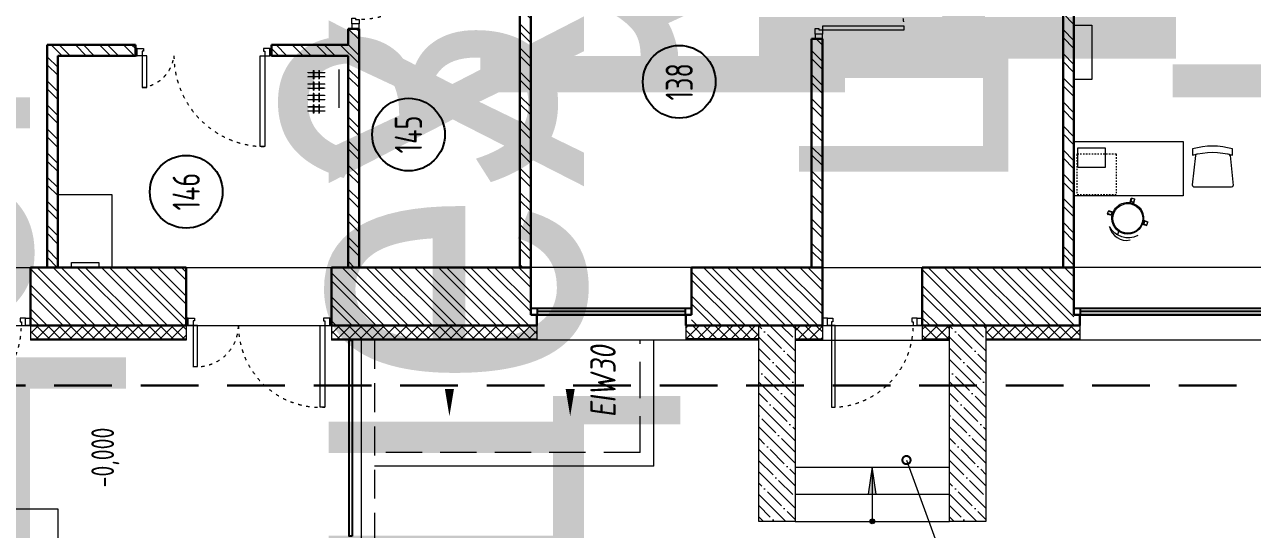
# Model space of a CAD drawing. Header units: millimetres. Extents: x -136099598 to 11807193, y 0 to 779331.
# Drawn here: x -136071153 to -136057632, y 204421 to 209983 of the extents above; entities that cross this region are included whole.
import ezdxf
from ezdxf import colors
from ezdxf.entities.mleader import LeaderData, LeaderLine
from ezdxf.enums import TextEntityAlignment as Align
from ezdxf.math import Vec2, Vec3

# ---------------------------------------------------------------- set-up
doc = ezdxf.new("R2018")
doc.units = ezdxf.units.MM
doc.header["$MEASUREMENT"] = 0
for name, pattern in [('ACAD_ISO03W100', [30, 12, -18]), ('ADSK_Штриховая_ш2 п1', [3, 2, -1]), ('DASHED', [19.05, 12.7, -6.35]), ('HIDDEN', [6, 4, -2])]:
    doc.linetypes.add(name, pattern=pattern)
doc.layers.get('0').update_dxf_attribs({"color": 250, "lineweight": 9})
doc.layers.add('АР_Граница ПБ', color=7, linetype='Continuous', lineweight=80, true_color=0xf60404)
doc.layers.add('АР_ПБ_Двери', color=7, linetype='Continuous', lineweight=15, true_color=0xdb0000)
for name, color, linetype, lineweight in [('АР_Двери', 5, 'Continuous', 18), ('АР_Лестницы', 6, 'Continuous', 15), ('АР_Лестницы ограждение', 92, 'Continuous', 25), ('АР_Маркер экспликации', 239, 'Continuous', 13), ('АР_МосжилНии_Стены', 202, 'Continuous', 30), ('АР_Навесной фасад', 5, 'Continuous', 5), ('АР_Номер помещения', 1, 'Continuous', 25), ('АР_Окна', 4, 'Continuous', 0), ('АР_Отметки', 250, 'Continuous', 15), ('АР_Перегородки кирпич', 244, 'Continuous', 30), ('АР_Перегородки_кирпич_Штрих', 244, 'Continuous', 5), ('АР_Помещения_площадь', 19, 'Continuous', 9), ('АР_Сущ Несущая стена', 202, 'Continuous', 30), ('АР_тонкая линия', 250, 'Continuous', 0), ('АР_Утеплитель', 250, 'Continuous', 9), ('АР_Штриховка кирпич', 250, 'Continuous', 9), ('АР_Штриховка монолит', 250, 'Continuous', 9), ('Контунр козырька', 250, 'ADSK_Штриховая_ш2 п1', 30), ('ТХ_мебель_мед', 210, 'Continuous', 13), ('ТХ_обор_мед', 212, 'Continuous', 13)]:
    doc.layers.add(name, color=color, linetype=linetype, lineweight=lineweight)
doc.layers.add('АР_Названия помещений', color=124, linetype='Continuous', lineweight=5, plot=False)
doc.layers.add('АР_новое окно', color=160, linetype='Continuous')
doc.layers.add('ТХ_оборуд.пищеблок', color=250, linetype='Continuous')
doc.styles.add('ISOCPEUR', font='isocpeur.ttf', dxfattribs={"width": 0.7})
doc.styles.get("Standard").update_dxf_attribs({"font": 'isocpeur.ttf'})
doc.styles.add('Архитект', font='isocpeur.ttf', dxfattribs={"width": 0.8, "oblique": 8})
pattern_1 = [(45, (-939486.91, 101364.77), (-132.58252, 132.58252), []), (45, (-939398.52, 101364.77), (-132.58252, 132.58252), [])]
pattern_2 = [(45, (-939466.22, 101430.4), (-132.58252, 132.58252), []), (45, (-939377.83, 101430.4), (-132.58252, 132.58252), [])]

# ---------------------------------------------------------------- blocks, each defined once
blk = doc.blocks.new('Полуторная_на лестницу')
for points in [[(75, 80), (75, 1080), (125, 1080), (125, 80)], [(1375, 430), (1375, 80), (1425, 80), (1425, 430)]]:
    blk.add_lwpolyline(points, close=True)
for points in [[(0, 0), (0, 80), (20, 80), (20, 0), (0, 0)], [(20, 80), (20, 0), (90, 0), (90, 30), (75, 30), (75, 80), (20, 80)], [(1480, 80), (1480, 0), (1410, 0), (1410, 30), (1425, 30), (1425, 80), (1480, 80)], [(1500, 0), (1500, 80), (1480, 80), (1480, 0), (1500, 0)]]:
    blk.add_lwpolyline(points)
at = {"linetype": 'ACAD_ISO03W100', "ltscale": 3}
for centre, radius, start, end in [((75, 80), 1000, 0, 90), ((1465, 40), 392, 95.9075, 174.0925)]:
    blk.add_arc(centre, radius, start, end, dxfattribs=at)
blk = doc.blocks.new('*U16')
blk.add_lwpolyline([(-100, 80), (-100, 980), (-140, 980), (-140, 80)], close=True)
for points in [[(-1100, 0), (-1100, 80), (-1045, 80), (-1045, 0), (-1100, 0)], [(-1045, 80), (-1045, 0), (-985, 0), (-985, 40), (-1000, 40), (-1000, 80), (-1045, 80)], [(-55, 80), (-55, 0), (-115, 0), (-115, 40), (-100, 40), (-100, 80), (-55, 80)], [(0, 0), (0, 80), (-55, 80), (-55, 0), (0, 0)]]:
    blk.add_lwpolyline(points)
at = {"linetype": 'ACAD_ISO03W100', "ltscale": 3}
blk.add_arc((-100, 80), 900, 90, 180, dxfattribs=at)
blk = doc.blocks.new('*U20')
for points in [[(0, 0), (0, -80), (55, -80), (55, 0), (0, 0)], [(55, -80), (55, 0), (115, 0), (115, -40), (100, -40), (100, -80), (55, -80)], [(1045, -80), (1045, 0), (985, 0), (985, -40), (1000, -40), (1000, -80), (1045, -80)], [(1100, 0), (1100, -80), (1045, -80), (1045, 0), (1100, 0)]]:
    blk.add_lwpolyline(points)
blk.add_lwpolyline([(100, -80), (100, -980), (140, -980), (140, -80)], close=True)
at = {"linetype": 'ACAD_ISO03W100', "ltscale": 3}
blk.add_arc((100, -80), 900, 270, 0, dxfattribs=at)
blk = doc.blocks.new('дверь 1600')
for points in [[(983669, -50615), (984119, -50615), (984119, -50566), (983669, -50566)], [(984119, -52016), (983219, -52016), (983219, -52016), (983219, -51966), (984119, -51966)]]:
    blk.add_lwpolyline(points, close=True)
for points in [[(984199, -50491), (984119, -50491), (984119, -50511), (984199, -50511), (984199, -50491)], [(984119, -50511), (984199, -50511), (984199, -50581), (984169, -50581), (984169, -50566), (984119, -50566), (984119, -50511)], [(984119, -52071), (984199, -52071), (984199, -52001), (984169, -52001), (984169, -52016), (984119, -52016), (984119, -52071)], [(984199, -52091), (984119, -52091), (984119, -52071), (984199, -52071), (984199, -52091)]]:
    blk.add_lwpolyline(points)
at = {"linetype": 'ACAD_ISO03W100', "ltscale": 3}
for centre, radius, start, end in [((984121, -50611), 455, 174.2504, 269.7078), ((984120, -51968), 902, 90.0605, 183.0273)]:
    blk.add_arc(centre, radius, start, end, dxfattribs=at)
blk = doc.blocks.new('*U32')
h = blk.add_hatch(color=256)
h.dxf.hatch_style = 1
edge = h.paths.add_edge_path()
edge.add_arc((0, 0), 27.6, 359.64, 719.64)
h = blk.add_hatch(color=256)
h.dxf.hatch_style = 1
h.paths.add_polyline_path([(300, -44), (300, 44), (600, 0)])
blk.add_line((600, 0), (0, 0))
blk.add_lwpolyline([(300, 44), (300, -44), (600, 0), (300, 44)])
blk.add_circle((0, 0), 27.6)
blk = doc.blocks.new('_DotSmall')
at = {"color": 0, "linetype": 'ByBlock', "const_width": 0.5}
blk.add_lwpolyline([(-0.0625, 0, 1), (0.0625, 0, 1)], format="xyb", close=True, dxfattribs=at)
blk = doc.blocks.new('*U162')
at = {"layer": 'АР_новое окно', "lineweight": 20}
for p, q in [((0, 3800), (-70, 3800)), ((0, 0), (-70, 0))]:
    blk.add_line(p, q, dxfattribs=at)
at = {"layer": 'АР_новое окно'}
for p, q in [((-70, 3800), (-70, 0)), ((-70, 0), (-70, 3800)), ((0, 3800), (0, 0)), ((0, 3730), (-70, 3730)), ((-35, 3730), (-35, 70)), ((0, 70), (-70, 70))]:
    blk.add_line(p, q, dxfattribs=at)
blk = doc.blocks.new('*U165')
at = {"layer": 'АР_новое окно', "lineweight": 20}
for p, q in [((0, 1770), (-70, 1770)), ((0, 0), (-70, 0))]:
    blk.add_line(p, q, dxfattribs=at)
at = {"layer": 'АР_новое окно'}
for p, q in [((-70, 1770), (-70, 0)), ((-70, 0), (-70, 1770)), ((0, 1770), (0, 0)), ((0, 1700), (-70, 1700)), ((-35, 1700), (-35, 70)), ((0, 70), (-70, 70))]:
    blk.add_line(p, q, dxfattribs=at)
blk = doc.blocks.new('*U56')
at = {"color": 7, "style": 'ISOCPEUR', "width": 0.7, "flags": 1}
blk.add_attdef('КАТЕГОРИЯ', (-499, -2092), '', height=250, dxfattribs=at)
at = {"layer": 'АР_Номер помещения', "color": 7, "style": 'ISOCPEUR', "width": 0.7}
blk.add_attdef('НОМЕР_ПОМЕЩЕНИЯ', text='', height=300, dxfattribs=at).set_placement((1728, -2838), align=Align.MIDDLE_CENTER)
at = {"layer": 'АР_Помещения_площадь', "color": 7, "lineweight": 30, "width": 0.7, "flags": 104}
blk.add_attdef('ИМЯ_ПОМЕЩЕНИЯ', text='', height=100, dxfattribs=at).set_placement((158, 1217), align=Align.MIDDLE_CENTER)
at = {"layer": 'АР_Помещения_площадь', "color": 7, "style": 'ISOCPEUR', "width": 0.7}
blk.add_attdef('ПЛОЩАДЬ_ПОМЕЩЕНИЯ', text='', height=200, dxfattribs=at).set_placement((4057, -3702), align=Align.MIDDLE_RIGHT)
blk = doc.blocks.new('*U58')
at = {"layer": 'АР_Номер помещения', "color": 7}
blk.add_circle((-2362, -1336), 400, dxfattribs=at)
at = {"layer": 'АР_Помещения_площадь', "color": 7}
blk.add_line((-1014, -3016), (-1436, -3016), dxfattribs=at)
at = {"color": 7, "style": 'ISOCPEUR', "width": 0.7, "flags": 1}
blk.add_attdef('КАТЕГОРИЯ', (-499, -2092), '', height=250, dxfattribs=at)
at = {"layer": 'АР_Номер помещения', "color": 7, "style": 'ISOCPEUR', "width": 0.7}
blk.add_attdef('НОМЕР_ПОМЕЩЕНИЯ', text='', height=300, dxfattribs=at).set_placement((-2362, -1336), align=Align.MIDDLE_CENTER)
at = {"layer": 'АР_Помещения_площадь', "color": 7, "lineweight": 30, "width": 0.7, "flags": 104}
blk.add_attdef('ИМЯ_ПОМЕЩЕНИЯ', text='', height=100, dxfattribs=at).set_placement((158, 1217), align=Align.MIDDLE_CENTER)
at = {"layer": 'АР_Помещения_площадь', "color": 7, "style": 'ISOCPEUR', "width": 0.7}
blk.add_attdef('ПЛОЩАДЬ_ПОМЕЩЕНИЯ', text='', height=200, dxfattribs=at).set_placement((-1009, -2770), align=Align.MIDDLE_RIGHT)
blk = doc.blocks.new('*U59')
at = {"layer": 'АР_Номер помещения', "color": 7}
blk.add_circle((6703, 2572), 400, dxfattribs=at)
at = {"color": 7, "style": 'ISOCPEUR', "width": 0.7, "flags": 1}
blk.add_attdef('КАТЕГОРИЯ', (-499, -2092), '', height=250, dxfattribs=at)
at = {"layer": 'АР_Номер помещения', "color": 7, "style": 'ISOCPEUR', "width": 0.7}
blk.add_attdef('НОМЕР_ПОМЕЩЕНИЯ', text='', height=300, dxfattribs=at).set_placement((6703, 2572), align=Align.MIDDLE_CENTER)
at = {"layer": 'АР_Помещения_площадь', "color": 7, "style": 'ISOCPEUR', "width": 0.7}
blk.add_attdef('ПЛОЩАДЬ_ПОМЕЩЕНИЯ', text='', height=200, dxfattribs=at).set_placement((8992, 1961), align=Align.MIDDLE_RIGHT)
at = {"layer": 'АР_Помещения_площадь', "color": 7, "lineweight": 30, "width": 0.7, "flags": 104}
blk.add_attdef('ИМЯ_ПОМЕЩЕНИЯ', text='', height=100, dxfattribs=at).set_placement((158, 1217), align=Align.MIDDLE_CENTER)
blk = doc.blocks.new('*U63')
at = {"layer": 'АР_Номер помещения', "color": 7}
blk.add_circle((410, 1713), 400, dxfattribs=at)
at = {"color": 7, "style": 'ISOCPEUR', "width": 0.7, "flags": 1}
blk.add_attdef('КАТЕГОРИЯ', (-499, -2092), '', height=250, dxfattribs=at)
at = {"layer": 'АР_Номер помещения', "color": 7, "style": 'ISOCPEUR', "width": 0.7}
blk.add_attdef('НОМЕР_ПОМЕЩЕНИЯ', text='', height=300, dxfattribs=at).set_placement((410, 1713), align=Align.MIDDLE_CENTER)
at = {"layer": 'АР_Помещения_площадь', "color": 7, "lineweight": 30, "width": 0.7, "flags": 104}
blk.add_attdef('ИМЯ_ПОМЕЩЕНИЯ', text='', height=100, dxfattribs=at).set_placement((158, 1217), align=Align.MIDDLE_CENTER)
at = {"layer": 'АР_Помещения_площадь', "color": 7, "style": 'ISOCPEUR', "width": 0.7}
blk.add_attdef('ПЛОЩАДЬ_ПОМЕЩЕНИЯ', text='', height=200, dxfattribs=at).set_placement((1991, 594), align=Align.MIDDLE_RIGHT)
blk = doc.blocks.new('A$C13decc58')
at = {"layer": 'АР_Перегородки_кирпич_Штрих', "ltscale": 100}
h = blk.add_hatch(dxfattribs=at)
h.set_pattern_fill('ANSI32', color=256, scale=500)
h.set_pattern_definition(pattern_1)
h.paths.add_polyline_path([(14552, 41414), (12045, 41415), (12100, 41415), (12100, 41295), (14432, 41294), (14432, 40443), (14552, 40443), (14552, 40443), (14432, 40443), (14432, 40443), (14432, 40443), (14552, 40443)])
h = blk.add_hatch(dxfattribs=at)
h.set_pattern_fill('ANSI32', color=256, scale=500)
h.set_pattern_definition(pattern_1)
h.paths.add_polyline_path([(16127, 39985), (16007, 39985), (16007, 38100), (15829, 38100), (15829, 37980), (16007, 37980), (16007, 36208), (12100, 36208), (12100, 36088), (16007, 36088), (16007, 34547), (16127, 34547), (16127, 37008), (17580, 37008), (17580, 37128), (16127, 37128)])
h = blk.add_hatch(dxfattribs=at)
h.set_pattern_fill('ANSI32', color=256, scale=500)
h.set_pattern_definition(pattern_1)
h.paths.add_polyline_path([(14729, 38100), (14552, 38100), (14552, 38943), (14432, 38943), (14432, 38100), (12045, 38100), (12100, 38100), (12100, 37980), (14729, 37980)])
h = blk.add_hatch(dxfattribs=at)
h.set_pattern_fill('ANSI32', color=256, scale=500)
h.set_pattern_definition(pattern_1)
h.paths.add_polyline_path([(12100, 32998), (12100, 32878), (14616, 32878), (14616, 32998)])
h = blk.add_hatch(dxfattribs=at)
h.set_pattern_fill('ANSI32', color=256, scale=500)
h.set_pattern_definition([(45, (-939432.64, 101600.93), (-132.58252, 132.58252), []), (45, (-939344.26, 101600.93), (-132.58252, 132.58252), [])])
h.paths.add_polyline_path([(15771, 30228), (12099, 30228), (12099, 30108), (15651, 30108), (15651, 28142), (15771, 28142), (15771, 28423), (17105, 28423), (17105, 28543), (15771, 28543)])
at = {"layer": 'АР_Утеплитель', "ltscale": 100}
h = blk.add_hatch(dxfattribs=at)
h.set_pattern_fill('ANSI37', color=256, scale=700)
h.set_pattern_definition([(45, (-964579.71, 88705.15), (-61.871843, 61.871843), []), (135, (-964579.71, 88705.15), (-61.871843, -61.871843), [])])
h.paths.add_polyline_path([(11310, 41598), (11310, 39883), (11460, 39883), (11460, 41598)])
h = blk.add_hatch(dxfattribs=at)
h.set_pattern_fill('ANSI37', color=256, scale=700)
h.set_pattern_definition([(45, (-964579.71, 71405.44), (-61.871843, 61.871843), []), (135, (-964579.71, 71405.44), (-61.871843, -61.871843), [])])
h.paths.add_polyline_path([(11460, 38283), (11460, 36023), (11310, 36023), (11310, 38283)])
h = blk.add_hatch(dxfattribs=at)
h.set_pattern_fill('ANSI37', color=256, scale=700)
h.set_pattern_definition([(45, (-964729.71, 81700.44), (-61.871843, 61.871843), []), (135, (-964729.71, 81700.44), (-61.871843, -61.871843), [])])
h.paths.add_polyline_path([(11310, 33578), (11460, 33578), (11460, 34383), (11310, 34383)])
h.paths.add_polyline_path([(11460, 33178), (11310, 33178), (11310, 32878), (11460, 32878)])
h = blk.add_hatch(dxfattribs=at)
h.set_pattern_fill('ANSI37', color=256, scale=700)
h.set_pattern_definition([(45, (-964579.71, 65935.44), (-61.871843, 61.871843), []), (135, (-964579.71, 65935.44), (-61.871843, -61.871843), [])])
h.paths.add_polyline_path([(11310, 31477), (11460, 31477), (11460, 31778), (11310, 31778)])
h.paths.add_polyline_path([(11460, 31077), (11310, 31077), (11310, 30043), (11460, 30043)])
at = {"layer": 'АР_Штриховка кирпич', "ltscale": 100}
h = blk.add_hatch(dxfattribs=at)
h.set_pattern_fill('ANSI32', color=256, scale=500)
h.set_pattern_definition(pattern_2)
h.paths.add_polyline_path([(12100, 41598), (11460, 41598), (11460, 39883), (12100, 39883)])
h = blk.add_hatch(dxfattribs=at)
h.set_pattern_fill('ANSI32', color=256, scale=500)
h.set_pattern_definition(pattern_2)
h.paths.add_polyline_path([(12100, 38283), (11460, 38283), (11460, 36088), (12100, 36088)])
h = blk.add_hatch(dxfattribs=at)
h.set_pattern_fill('ANSI32', color=256, scale=500)
h.set_pattern_definition(pattern_2)
h.paths.add_polyline_path([(12100, 34318), (11460, 34318), (11460, 32878), (12100, 32878)])
h = blk.add_hatch(dxfattribs=at)
h.set_pattern_fill('ANSI32', color=256, scale=500)
h.set_pattern_definition(pattern_2)
h.paths.add_polyline_path([(12100, 31778), (11460, 31778), (11460, 30108), (12100, 30108)])
at = {"layer": 'АР_Штриховка монолит', "ltscale": 100}
h = blk.add_hatch(dxfattribs=at)
h.set_pattern_fill('ANSI35', color=256, scale=700)
h.set_pattern_definition([(45, (-969800.69, 131090.25), (-123.743687, 123.743687), []), (45, (-969676.94, 131090.25), (-123.743687, 123.743687), [218.75, -43.75, 0, -43.75])])
h.paths.add_polyline_path([(9302, 33578), (9302, 33178), (11460, 33178), (11460, 33578)])
h = blk.add_hatch(dxfattribs=at)
h.set_pattern_fill('ANSI35', color=256, scale=700)
h.set_pattern_definition([(45, (-969800.69, 128988.43), (-123.743687, 123.743687), []), (45, (-969676.94, 128988.43), (-123.743687, 123.743687), [218.75, -43.75, 0, -43.75])])
h.paths.add_polyline_path([(9302, 31477), (9302, 31077), (11460, 31077), (11460, 31477)])
at = {"ltscale": 100}
for p, q in [((9302, 33178), (9302, 33578)), ((9302, 33578), (11460, 33578)), ((11460, 33178), (9302, 33178)), ((9302, 31077), (9302, 31477)), ((9302, 31477), (11460, 31477)), ((11460, 31077), (9302, 31077))]:
    blk.add_line(p, q, dxfattribs=at)
at = {"linetype": 'Continuous'}
for points in [[(11090, 36985, 0, 0, 0), (10461, 36985, 0, 100, 0), (10761, 36985, 100, 100, 0)], [(11090, 35655, 0, 0, 0), (10461, 35655, 0, 100, 0), (10761, 35655, 100, 100, 0)]]:
    blk.add_lwpolyline(points, format="xyseb", dxfattribs=at)
at = {"layer": 'АР_Граница ПБ', "linetype": 'DASHED', "lineweight": 30, "ltscale": 50}
blk.add_lwpolyline([(46410, 68638), (34860, 68638), (34860, 65128), (27700, 65128), (27700, 68128), (16860, 68128), (16860, 64575, 0.334723), (8425, 56128), (4860, 56128), (4860, 42283), (10800, 42288), (10800, 18379)], format="xyb", dxfattribs=at)
at = {"layer": 'АР_Лестницы'}
for points in [[(8837, 37958), (8837, 41294), (9438, 41294), (9438, 42788)], [(11300, 37958), (8837, 37958), (8837, 37958)]]:
    blk.add_lwpolyline(points, dxfattribs=at)
at = {"layer": 'АР_Лестницы', "ltscale": 100}
for points in [[(11300, 33178), (9302, 33178), (9302, 31477), (11300, 31477)], [(9603, 33178), (9603, 31477)], [(9899, 33178), (9899, 31477)]]:
    blk.add_lwpolyline(points, dxfattribs=at)
at = {"layer": 'АР_Лестницы ограждение', "lineweight": 25}
blk.add_lwpolyline([(9138, 38055), (9138, 38089), (11300, 38089), (11300, 38055)], close=True, dxfattribs=at)
at = {"layer": 'АР_МосжилНии_Стены', "linetype": 'HIDDEN', "lineweight": 5, "ltscale": 100}
for q in [(10060, 37808), (11300, 34885)]:
    blk.add_line((10060, 34885), q, dxfattribs=at)
at = {"layer": 'АР_Навесной фасад', "ltscale": 100}
for p, q in [((11300, 39883), (11300, 41598)), ((11310, 39883), (11310, 41598)), ((11300, 33578), (11300, 38283)), ((11310, 36023), (11310, 38283)), ((11300, 32878), (11300, 33178)), ((11310, 32878), (11310, 33178)), ((11300, 31477), (11300, 31778)), ((11310, 31477), (11310, 31778)), ((11300, 24173), (11300, 31077)), ((11310, 30043), (11310, 31077))]:
    blk.add_line(p, q, dxfattribs=at)
for points in [[(11460, 41598), (11300, 41598)], [(11460, 39883), (11300, 39883)], [(11460, 38283), (11300, 38283)], [(11460, 36023), (11300, 36023)], [(11460, 34383), (11300, 34383)], [(11300, 33178), (11300, 31477)], [(11460, 32878), (11300, 32878)], [(11460, 31778), (11300, 31778)], [(11460, 30043), (11300, 30043)]]:
    blk.add_lwpolyline(points, dxfattribs=at)
at = {"layer": 'АР_новое окно', "ltscale": 100}
blk.add_line((11310, 33578), (11310, 34383), dxfattribs=at)
at = {"layer": 'АР_Окна', "color": 4, "lineweight": 15, "ltscale": 100}
blk.add_line((12100, 34318), (12100, 36088), dxfattribs=at)
at = {"layer": 'АР_Окна', "lineweight": 15, "ltscale": 100}
blk.add_line((12100, 26308), (12100, 30108), dxfattribs=at)
at = {"layer": 'АР_Перегородки кирпич', "ltscale": 100}
for points in [[(12100, 41415), (14552, 41415)], [(12100, 41295), (14432, 41295)], [(12100, 38100), (14432, 38100)], [(14552, 38100), (14729, 38100)], [(12100, 37980), (14729, 37980)], [(12100, 36208), (16007, 36208)], [(12100, 36088), (16007, 36088)], [(12100, 32998), (14616, 32998)], [(12100, 32878), (14616, 32878)]]:
    blk.add_lwpolyline(points, dxfattribs=at)
at = {"layer": 'АР_Перегородки кирпич', "linetype": 'Continuous', "ltscale": 100}
for points in [[(14552, 41415), (14552, 40443)], [(14432, 40443), (14432, 41295)], [(14552, 40443), (14432, 40443)], [(14432, 38100), (14432, 38943)], [(14432, 38943), (14552, 38943)], [(14552, 38943), (14552, 38100)], [(14729, 38100), (14729, 37980)], [(14616, 32998), (14616, 32878)], [(12099, 30228), (15771, 30228)], [(15651, 30108), (12099, 30108)]]:
    blk.add_lwpolyline(points, dxfattribs=at)
at = {"layer": 'АР_Сущ Несущая стена', "ltscale": 100}
for p, q in [((11460, 39978), (11460, 41598)), ((11460, 41598), (12100, 41598)), ((12100, 39883), (12100, 41598)), ((11460, 40292), (11460, 39883)), ((11460, 39883), (12100, 39883)), ((11460, 36023), (11460, 38283)), ((11460, 38283), (12100, 38283)), ((12100, 36088), (12100, 38283)), ((11579, 36023), (11460, 36023)), ((11579, 36088), (12100, 36088)), ((11579, 36088), (12100, 36088)), ((11579, 36023), (11579, 36088)), ((11460, 32878), (11460, 34383)), ((11579, 34383), (11460, 34383)), ((11579, 34318), (11579, 34383)), ((11579, 34318), (12100, 34318)), ((11579, 34318), (12100, 34318)), ((12100, 32878), (12100, 34318)), ((11460, 32878), (12100, 32878)), ((11460, 30043), (11460, 31778)), ((11460, 31778), (12100, 31778)), ((12100, 30108), (12100, 31778)), ((11579, 30043), (11460, 30043)), ((11579, 30108), (12100, 30108)), ((11579, 30108), (12100, 30108)), ((11579, 30108), (12100, 30108)), ((11579, 30043), (11579, 30108))]:
    blk.add_line(p, q, dxfattribs=at)
at = {"layer": 'АР_Сущ Несущая стена', "color": 4, "lineweight": 15, "ltscale": 100}
blk.add_line((11579, 26308), (11579, 30108), dxfattribs=at)
at = {"layer": 'АР_тонкая линия', "ltscale": 100}
for points in [[(11460, 42698), (11460, 41598)], [(12100, 42698), (12100, 41598)], [(11460, 39883), (11460, 38283)], [(12100, 39883), (12100, 38283)], [(11460, 32878), (11460, 31778)], [(12100, 32878), (12100, 31778)]]:
    blk.add_lwpolyline(points, dxfattribs=at)
at = {"layer": 'Контунр козырька', "linetype": 'ByBlock', "lineweight": 0, "ltscale": 25}
for q in [(9910, 37808), (11300, 34735)]:
    blk.add_line((9910, 34735), q, dxfattribs=at)
at = {"layer": 'Контунр козырька', "linetype": 'DASHED', "lineweight": 15, "ltscale": 25}
blk.add_lwpolyline([(11300, 37808), (8288, 37808)], dxfattribs=at)
at = {"layer": 'ТХ_мебель_мед', "color": 18, "lineweight": 0, "true_color": 0x000000}
for points in [[(13487, 30108), (13487, 28907), (12889, 28907), (12889, 30108)], [(14768, 30108), (14768, 29911), (14170, 29911), (14170, 30108)], [(12677, 29690), (12693, 29738), (12720, 29727), (12704, 29679), (12698, 29695), (12688, 29695)], [(12815, 29484), (12863, 29468), (12857, 29441), (12804, 29457), (12820, 29457), (12826, 29473)], [(12582, 29351), (12566, 29304), (12598, 29293), (12608, 29346), (12598, 29335), (12587, 29335)]]:
    blk.add_lwpolyline(points, close=True, dxfattribs=at)
for points in [[(12900, 30055), (12900, 30061), (12900, 30066), (12900, 30071)], [(12900, 30024), (12900, 30029), (12900, 30034), (12900, 30039)], [(12916, 30071), (12921, 30071), (12926, 30071), (12931, 30071)], [(12947, 30071), (12953, 30071), (12958, 30071), (12963, 30071)], [(12979, 30071), (12984, 30071), (12990, 30071), (12995, 30071)], [(13011, 30071), (13016, 30071), (13021, 30071), (13027, 30071)], [(13043, 30071), (13048, 30071), (13053, 30071), (13058, 30071)], [(13074, 30071), (13080, 30071), (13085, 30071), (13090, 30071)], [(13106, 30071), (13111, 30071), (13117, 30071), (13122, 30071)], [(13138, 30071), (13143, 30071), (13148, 30071), (13154, 30071)], [(13170, 30071), (13175, 30071), (13180, 30071), (13186, 30071)], [(13201, 30071), (13207, 30071), (13212, 30071), (13217, 30071)], [(13233, 30071), (13238, 30071), (13244, 30071), (13249, 30071)], [(13265, 30071), (13270, 30071), (13276, 30071), (13281, 30071)], [(13297, 30071), (13302, 30071), (13307, 30071), (13313, 30071)], [(13328, 30071), (13334, 30071), (13339, 30071), (13344, 30071), (13350, 30071), (13350, 30066), (13350, 30061), (13350, 30055)], [(13350, 30039), (13350, 30034), (13350, 30029), (13350, 30024)], [(12900, 29992), (12900, 29997), (12900, 30002), (12900, 30008)], [(12900, 29960), (12900, 29965), (12900, 29971), (12900, 29976)], [(12900, 29928), (12900, 29934), (12900, 29939), (12900, 29944)], [(12900, 29897), (12900, 29902), (12900, 29907), (12900, 29912)], [(13350, 30008), (13350, 30002), (13350, 29997), (13350, 29992)], [(13350, 29976), (13350, 29971), (13350, 29965), (13350, 29960)], [(13350, 29944), (13350, 29939), (13350, 29934), (13350, 29928)], [(13350, 29912), (13350, 29907), (13350, 29902), (13350, 29897)], [(12900, 29865), (12900, 29870), (12900, 29875), (12900, 29881)], [(12900, 29833), (12900, 29838), (12900, 29844), (12900, 29849)], [(12900, 29801), (12900, 29807), (12900, 29812), (12900, 29817)], [(12900, 29769), (12900, 29775), (12900, 29780), (12900, 29785)], [(12900, 29738), (12900, 29743), (12900, 29748), (12900, 29754)], [(13350, 29881), (13350, 29875), (13350, 29870), (13350, 29865)], [(13350, 29849), (13350, 29844), (13350, 29838), (13350, 29833)], [(13350, 29817), (13350, 29812), (13350, 29807), (13350, 29801)], [(13350, 29785), (13350, 29780), (13350, 29775), (13350, 29769)], [(13350, 29754), (13350, 29748), (13350, 29743), (13350, 29738)], [(12672, 29690), (12683, 29738), (12688, 29732)], [(12709, 29674), (12725, 29727), (12720, 29727)], [(12900, 29706), (12900, 29711), (12900, 29717), (12900, 29722)], [(12900, 29674), (12900, 29679), (12900, 29685), (12900, 29690)], [(12900, 29642), (12900, 29648), (12900, 29653), (12900, 29658)], [(12931, 29642), (12926, 29642), (12921, 29642), (12916, 29642)], [(12963, 29642), (12958, 29642), (12953, 29642), (12947, 29642)], [(12995, 29642), (12990, 29642), (12984, 29642), (12979, 29642)], [(13027, 29642), (13021, 29642), (13016, 29642), (13011, 29642)], [(13058, 29642), (13053, 29642), (13048, 29642), (13043, 29642)], [(13090, 29642), (13085, 29642), (13080, 29642), (13074, 29642)], [(13122, 29642), (13117, 29642), (13111, 29642), (13106, 29642)], [(13154, 29642), (13148, 29642), (13143, 29642), (13138, 29642)], [(13186, 29642), (13180, 29642), (13175, 29642), (13170, 29642)], [(13217, 29642), (13212, 29642), (13207, 29642), (13201, 29642)], [(13249, 29642), (13244, 29642), (13238, 29642), (13233, 29642)], [(13281, 29642), (13276, 29642), (13270, 29642), (13265, 29642)], [(13313, 29642), (13307, 29642), (13302, 29642), (13297, 29642)], [(13350, 29658), (13350, 29653), (13350, 29648), (13350, 29642), (13344, 29642), (13339, 29642), (13334, 29642), (13328, 29642)], [(13350, 29722), (13350, 29717), (13350, 29711), (13350, 29706)], [(13350, 29690), (13350, 29685), (13350, 29679), (13350, 29674)], [(12815, 29489), (12863, 29478), (12863, 29468)], [(12577, 29357), (12561, 29304), (12566, 29304)], [(12619, 29341), (12603, 29293), (12598, 29298)], [(12804, 29447), (12852, 29436), (12852, 29441)], [(13331, 28769), (13008, 28806)], [(13331, 28388), (13003, 28356)]]:
    blk.add_lwpolyline(points, dxfattribs=at)
blk.add_lwpolyline([(12450, 29404, -0.40938), (12550, 29717, 0.409379), (12402, 29489)], format="xyb", dxfattribs=at)
for points in [[(12640, 29341, -0.409091), (12466, 29515, -0.409091), (12640, 29690, -0.420501), (12815, 29515, -0.420501)], [(12640, 29351, -0.41129), (12476, 29515, -0.41129), (12640, 29679, -0.41129), (12804, 29515, -0.41129)], [(13405, 28801), (13336, 28801, -0.144578), (13336, 28361), (13405, 28361, 0.144578)]]:
    blk.add_lwpolyline(points, format="xyb", close=True, dxfattribs=at)
for points in [[(12466, 29642), (12466, 29632), (12471, 29621), (12481, 29616)], [(12481, 29616), (12487, 29616), (12492, 29616), (12497, 29616)], [(13008, 28806), (12997, 28806), (12987, 28795), (12987, 28785)], [(12987, 28790), (12987, 28647), (12987, 28509), (12987, 28372)], [(13347, 28753), (13347, 28763), (13341, 28769), (13331, 28769)], [(13331, 28388), (13341, 28388), (13347, 28398), (13347, 28403)], [(12987, 28372), (12987, 28361), (12992, 28356), (13003, 28356)]]:
    blk.add_open_spline(points, degree=3, dxfattribs=at)
at = {"layer": 'ТХ_обор_мед', "color": 18, "lineweight": 0, "true_color": 0x000000}
blk.add_lwpolyline([(13201, 30066), (13418, 30066), (13418, 29764), (13201, 29764)], close=True, dxfattribs=at)
at = {"layer": 'ТХ_оборуд.пищеблок', "lineweight": 5}
blk.add_lwpolyline([(12100, 40994), (12100, 41295), (12100, 40697), (12900, 40697), (12900, 41295), (12100, 41295)], dxfattribs=at)
blk.add_lwpolyline([(12100, 41147), (12153, 41147), (12153, 40845), (12100, 40845)], close=True, dxfattribs=at)
at = {"layer": 'АР_Двери'}
for name, p, rotation in [('*U20', (11540, 42698), 270), ('Полуторная_на лестницу', (14512, 38943), 90.00000000000001), ('*U20', (11540, 32878), 270), ('*U16', (14616, 32958), 180)]:
    blk.add_blockref(name, p, dxfattribs=dict(at, rotation=rotation))
blk.add_blockref('дверь 1600', (-972659, 90374), dxfattribs=at)
at = {"layer": 'АР_Двери', "xscale": -1, "rotation": 180}
blk.add_blockref('*U16', (15829, 38060), dxfattribs=at)
at = {"layer": 'АР_Лестницы', "ltscale": 100}
blk.add_blockref('*U32', (9303, 32328), dxfattribs=at)
at = {"layer": 'АР_Маркер экспликации', "color": 7}
ref = blk.add_blockref('*U56', (6766, 47499), dxfattribs=at)
lines = blk.add_mtext('\\W0.8000;Доготовочный цех', dxfattribs={"layer": 'АР_Названия помещений', "insert": (8529, 45265), "char_height": 3660.39, "width": 926.94, "attachment_point": 1})
ref.add_attrib('ИМЯ_ПОМЕЩЕНИЯ', '', (8529, 45265), dxfattribs={"flags": 104}).embed_mtext(lines)
ref = blk.add_blockref('*U58', (15295, 41219), dxfattribs=at)
ref.add_attrib('НОМЕР_ПОМЕЩЕНИЯ', '146', dxfattribs={"layer": 'АР_Номер помещения', "color": 7, "height": 300, "style": 'ISOCPEUR', "width": 0.7}).set_placement((12934, 39883), align=Align.MIDDLE_CENTER)
lines = blk.add_mtext('\\W0.8000;Загрузочный цех', dxfattribs={"layer": 'АР_Названия помещений', "insert": (12934, 38830), "char_height": 2999.01, "width": 926.94, "attachment_point": 1})
ref.add_attrib('ИМЯ_ПОМЕЩЕНИЯ', '', (12934, 38830), dxfattribs={"flags": 104}).embed_mtext(lines)
ref.add_attrib('ПЛОЩАДЬ_ПОМЕЩЕНИЯ', '####', dxfattribs={"layer": 'АР_Помещения_площадь', "color": 7, "height": 200, "style": 'ISOCPEUR', "width": 0.7}).set_placement((14286, 38449), align=Align.MIDDLE_RIGHT)
ref = blk.add_blockref('*U59', (6860, 34863), dxfattribs=at)
ref.add_attrib('НОМЕР_ПОМЕЩЕНИЯ', '145', dxfattribs={"layer": 'АР_Номер помещения', "color": 7, "height": 300, "style": 'ISOCPEUR', "width": 0.7}).set_placement((13564, 37436), align=Align.MIDDLE_CENTER)
lines = blk.add_mtext('\\W0.8000;Кладовая и моечная оборотной тары', dxfattribs={"layer": 'АР_Названия помещений', "insert": (13675, 36643), "char_height": 4013.53, "width": 926.94, "attachment_point": 1})
ref.add_attrib('ИМЯ_ПОМЕЩЕНИЯ', '', (13675, 36643), dxfattribs={"flags": 104}).embed_mtext(lines)
ref = blk.add_blockref('*U63', (13735, 32741), dxfattribs=at)
ref.add_attrib('НОМЕР_ПОМЕЩЕНИЯ', '138', dxfattribs={"layer": 'АР_Номер помещения', "color": 7, "height": 300, "style": 'ISOCPEUR', "width": 0.7}).set_placement((14144, 34454), align=Align.MIDDLE_CENTER)
lines = blk.add_mtext('\\W0.8000;Комната инструктора\\P(с душем и санузлом)', dxfattribs={"layer": 'АР_Названия помещений', "insert": (13996, 33576), "char_height": 4591.77, "width": 926.94, "attachment_point": 1})
ref.add_attrib('ИМЯ_ПОМЕЩЕНИЯ', '', (13996, 33576), dxfattribs={"flags": 104}).embed_mtext(lines)
at = {"layer": 'АР_новое окно', "xscale": -1, "rotation": 180}
for name, p in [('*U165', (11649, 36088)), ('*U162', (11649, 30108))]:
    blk.add_blockref(name, p, dxfattribs=at)
at = {"layer": 'АР_ПБ_Двери', "lineweight": 35, "style": 'Архитект', "oblique": 8, "width": 0.8}
blk.add_text('EIW30', height=280, dxfattribs=at).set_placement((10449, 35154))
at = {"layer": 'АР_Отметки'}
ml = blk.add_multileader_mtext('Standard', dxfattribs=at)
ml.set_content('-0,010', color=256, style='ISOCPEUR')
ml.set_leader_properties(color=256, linetype='Continuous', lineweight=-1)
ml.set_arrow_properties(name='DOTSMALL')
ml.build(insert=Vec2(0, 0))
ml.multileader.update_dxf_attribs({"has_text_frame": 1, "text_left_attachment_type": 4, "text_right_attachment_type": 4, "dogleg_length": 100, "arrow_head_size": 180})
ctx = ml.context
ctx.base_point, ctx.char_height, ctx.arrow_head_size, ctx.landing_gap_size, ctx.plane_origin = Vec3(37116, 68980, 0), 250, 180, 50, Vec3(37035, 67779, 0)
ctx.left_attachment, ctx.right_attachment = 4, 4
notes = []
notes.append((ctx, [(0, (0, 0, 0), (0, 0), (1, 0), 1, [])]))
ctx.mtext.insert, ctx.mtext.width, ctx.mtext.line_spacing_style, ctx.mtext.flow_direction = Vec3(37166, 69380, 0), 852.7, 2, 5
ml = blk.add_multileader_mtext('Standard', dxfattribs=at)
ml.set_content('0,000', color=256, style='ISOCPEUR')
ml.set_leader_properties(color=256, linetype='Continuous', lineweight=-1)
ml.set_arrow_properties(name='DOTSMALL')
ml.build(insert=Vec2(0, 0))
ml.multileader.update_dxf_attribs({"has_text_frame": 1, "text_left_attachment_type": 4, "text_right_attachment_type": 4, "dogleg_length": 100, "arrow_head_size": 180})
ctx = ml.context
ctx.base_point, ctx.char_height, ctx.arrow_head_size, ctx.landing_gap_size, ctx.plane_origin = Vec3(36698, 66871, 0), 250, 180, 50, Vec3(36617, 65670, 0)
ctx.left_attachment, ctx.right_attachment = 4, 4
notes.append((ctx, [(0, (0, 0, 0), (0, 0), (1, 0), 1, [])]))
ctx.mtext.insert, ctx.mtext.width, ctx.mtext.line_spacing_style, ctx.mtext.flow_direction = Vec3(36748, 67271, 0), 852.7, 2, 5
ml = blk.add_multileader_mtext('Standard', dxfattribs=at)
ml.set_content('+1,975', color=256, style='ISOCPEUR')
ml.set_leader_properties(color=256, linetype='Continuous', lineweight=-1)
ml.set_arrow_properties(name='DOTSMALL')
ml.build(insert=Vec2(0, 0))
ml.multileader.update_dxf_attribs({"has_text_frame": 1, "text_left_attachment_type": 4, "text_right_attachment_type": 4, "dogleg_length": 100, "arrow_head_size": 180})
ctx = ml.context
ctx.base_point, ctx.char_height, ctx.arrow_head_size, ctx.landing_gap_size, ctx.plane_origin = Vec3(41925, 65727, 0), 250, 180, 50, Vec3(41844, 64526, 0)
ctx.left_attachment, ctx.right_attachment = 4, 4
notes.append((ctx, [(0, (0, 0, 0), (0, 0), (1, 0), 1, [])]))
ctx.mtext.insert, ctx.mtext.width, ctx.mtext.line_spacing_style, ctx.mtext.flow_direction = Vec3(41975, 66127, 0), 852.7, 2, 5
ml = blk.add_multileader_mtext('Standard', dxfattribs=at)
ml.set_content('-0,010', color=256, style='ISOCPEUR')
ml.set_leader_properties(color=256, linetype='Continuous', lineweight=-1)
ml.set_arrow_properties(name='DOTSMALL')
ml.build(insert=Vec2(0, 0))
ml.multileader.update_dxf_attribs({"has_text_frame": 1, "text_left_attachment_type": 4, "text_right_attachment_type": 4, "dogleg_length": 100, "arrow_head_size": 180})
ctx = ml.context
ctx.base_point, ctx.char_height, ctx.arrow_head_size, ctx.landing_gap_size, ctx.plane_origin = Vec3(28122, 65416, 0), 250, 180, 50, Vec3(28040, 64215, 0)
ctx.left_attachment, ctx.right_attachment = 4, 4
notes.append((ctx, [(0, (0, 0, 0), (0, 0), (1, 0), 1, [])]))
ctx.mtext.insert, ctx.mtext.width, ctx.mtext.line_spacing_style, ctx.mtext.flow_direction = Vec3(28172, 65816, 0), 852.7, 2, 5
ml = blk.add_multileader_mtext('Standard', dxfattribs=at)
ml.set_content('0,000', color=256, style='ISOCPEUR')
ml.set_leader_properties(color=256, linetype='Continuous', lineweight=-1)
ml.set_arrow_properties(name='DOTSMALL')
ml.build(insert=Vec2(0, 0))
ml.multileader.update_dxf_attribs({"has_text_frame": 1, "text_left_attachment_type": 4, "text_right_attachment_type": 4, "dogleg_length": 100, "arrow_head_size": 180})
ctx = ml.context
ctx.base_point, ctx.char_height, ctx.arrow_head_size, ctx.landing_gap_size, ctx.plane_origin = Vec3(25652, 65251, 0), 250, 180, 50, Vec3(25570, 64050, 0)
ctx.left_attachment, ctx.right_attachment = 4, 4
notes.append((ctx, [(0, (0, 0, 0), (0, 0), (1, 0), 1, [])]))
ctx.mtext.insert, ctx.mtext.width, ctx.mtext.line_spacing_style, ctx.mtext.flow_direction = Vec3(25702, 65651, 0), 852.7, 2, 5
ml = blk.add_multileader_mtext('Standard', dxfattribs=at)
ml.set_content('+1,975', color=256, style='ISOCPEUR')
ml.set_leader_properties(color=256, linetype='Continuous', lineweight=-1)
ml.set_arrow_properties(name='DOTSMALL')
ml.build(insert=Vec2(0, 0))
ml.multileader.update_dxf_attribs({"has_text_frame": 1, "text_left_attachment_type": 4, "text_right_attachment_type": 4, "dogleg_length": 100, "arrow_head_size": 180})
ctx = ml.context
ctx.base_point, ctx.char_height, ctx.arrow_head_size, ctx.landing_gap_size, ctx.plane_origin = Vec3(67184, 63069, 0), 250, 180, 50, Vec3(67103, 61868, 0)
ctx.left_attachment, ctx.right_attachment = 4, 4
notes.append((ctx, [(0, (0, 0, 0), (0, 0), (1, 0), 1, [])]))
ctx.mtext.insert, ctx.mtext.width, ctx.mtext.line_spacing_style, ctx.mtext.flow_direction = Vec3(67234, 63469, 0), 852.7, 2, 5
ml = blk.add_multileader_mtext('Standard', dxfattribs=at)
ml.set_content('0,000', color=256, style='ISOCPEUR')
ml.set_leader_properties(color=256, linetype='Continuous', lineweight=-1)
ml.set_arrow_properties(name='DOTSMALL')
ml.build(insert=Vec2(0, 0))
ml.multileader.update_dxf_attribs({"has_text_frame": 1, "text_left_attachment_type": 4, "text_right_attachment_type": 4, "dogleg_length": 100, "arrow_head_size": 180})
ctx = ml.context
ctx.base_point, ctx.char_height, ctx.arrow_head_size, ctx.landing_gap_size, ctx.plane_origin = Vec3(67977, 56052, 0), 250, 180, 50, Vec3(67896, 54851, 0)
ctx.left_attachment, ctx.right_attachment = 4, 4
notes.append((ctx, [(0, (0, 0, 0), (0, 0), (1, 0), 1, [])]))
ctx.mtext.insert, ctx.mtext.width, ctx.mtext.line_spacing_style, ctx.mtext.flow_direction = Vec3(68027, 56452, 0), 852.7, 2, 5
ml = blk.add_multileader_mtext('Standard', dxfattribs=at)
ml.set_content('-0,000', color=256, style='ISOCPEUR')
ml.set_leader_properties(color=256, linetype='Continuous', lineweight=-1)
ml.set_arrow_properties(name='DOTSMALL')
ml.build(insert=Vec2(0, 0))
ml.multileader.update_dxf_attribs({"has_text_frame": 1, "text_left_attachment_type": 4, "text_right_attachment_type": 4, "dogleg_length": 100, "arrow_head_size": 180})
ctx = ml.context
ctx.base_point, ctx.char_height, ctx.arrow_head_size, ctx.landing_gap_size, ctx.plane_origin = Vec3(9627, 40595, 0), 250, 180, 50, Vec3(9546, 39328, 0)
ctx.left_attachment, ctx.right_attachment = 4, 4
notes.append((ctx, [(0, (0, 0, 0), (0, 0), (1, 0), 1, [])]))
ctx.mtext.insert, ctx.mtext.width, ctx.mtext.line_spacing_style, ctx.mtext.flow_direction = Vec3(9677, 40928, 0), 852.7, 2, 5
ml = blk.add_multileader_mtext('Standard', dxfattribs=at)
ml.set_content('0,000', color=256, style='ISOCPEUR')
ml.set_leader_properties(color=256, linetype='Continuous', lineweight=-1)
ml.set_arrow_properties(name='DOTSMALL')
ml.build(insert=Vec2(0, 0))
ml.multileader.update_dxf_attribs({"has_text_frame": 1, "text_left_attachment_type": 4, "text_right_attachment_type": 4, "dogleg_length": 100, "arrow_head_size": 180})
ctx = ml.context
ctx.base_point, ctx.char_height, ctx.arrow_head_size, ctx.landing_gap_size, ctx.plane_origin = Vec3(31948, 34770, 0), 250, 180, 50, Vec3(31866, 33569, 0)
ctx.left_attachment, ctx.right_attachment = 4, 4
notes.append((ctx, [(0, (0, 0, 0), (0, 0), (1, 0), 1, [])]))
ctx.mtext.insert, ctx.mtext.width, ctx.mtext.line_spacing_style, ctx.mtext.flow_direction = Vec3(31998, 35170, 0), 852.7, 2, 5
ml = blk.add_multileader_mtext('Standard', dxfattribs=at)
ml.set_content('-0,010', color=256, style='ISOCPEUR')
ml.set_leader_properties(color=256, linetype='Continuous', lineweight=-1)
ml.set_arrow_properties(name='DOTSMALL')
ml.build(insert=Vec2(0, 0))
ml.multileader.update_dxf_attribs({"has_text_frame": 1, "text_left_attachment_type": 4, "text_right_attachment_type": 4, "dogleg_length": 100, "arrow_head_size": 180})
ctx = ml.context
ctx.base_point, ctx.char_height, ctx.arrow_head_size, ctx.landing_gap_size, ctx.plane_origin = Vec3(34090, 33915, 0), 250, 180, 50, Vec3(34009, 32714, 0)
ctx.left_attachment, ctx.right_attachment = 4, 4
notes.append((ctx, [(0, (0, 0, 0), (0, 0), (1, 0), 1, [])]))
ctx.mtext.insert, ctx.mtext.width, ctx.mtext.line_spacing_style, ctx.mtext.flow_direction = Vec3(34140, 34315, 0), 852.7, 2, 5
ml = blk.add_multileader_mtext('Standard', dxfattribs=at)
ml.set_content('-0,010', color=256, style='ISOCPEUR')
ml.set_leader_properties(color=256, linetype='Continuous', lineweight=-1)
ml.set_arrow_properties(name='DOTSMALL')
ml.build(insert=Vec2(0, 0))
ml.multileader.update_dxf_attribs({"has_text_frame": 1, "text_left_attachment_type": 4, "text_right_attachment_type": 4, "dogleg_length": 100, "arrow_head_size": 180})
ctx = ml.context
ctx.base_point, ctx.char_height, ctx.arrow_head_size, ctx.landing_gap_size, ctx.plane_origin = Vec3(8156, 31580, 0), 250, 180, 50, Vec3(13816, 33802, 0)
ctx.left_attachment, ctx.right_attachment = 4, 4
notes.append((ctx, [(1, (1, 1, 0), (8960, 31580, 0), (-1, 0), 100, [(0, [(9978, 31952, 0)], 0, [])])]))
ctx.mtext.insert, ctx.mtext.width, ctx.mtext.defined_height, ctx.mtext.line_spacing_style, ctx.mtext.flow_direction = Vec3(7947, 31913, 0), 920.16, 947, 2, 5
ml = blk.add_multileader_mtext('Standard', dxfattribs=at)
ml.set_content('+1,975', color=256, style='ISOCPEUR')
ml.set_leader_properties(color=256, linetype='Continuous', lineweight=-1)
ml.set_arrow_properties(name='DOTSMALL')
ml.build(insert=Vec2(0, 0))
ml.multileader.update_dxf_attribs({"has_text_frame": 1, "text_left_attachment_type": 4, "text_right_attachment_type": 4, "dogleg_length": 100, "arrow_head_size": 180})
ctx = ml.context
ctx.base_point, ctx.char_height, ctx.arrow_head_size, ctx.landing_gap_size, ctx.plane_origin = Vec3(30883, 29825, 0), 250, 180, 50, Vec3(33989, 28959, 0)
ctx.left_attachment, ctx.right_attachment = 4, 4
notes.append((ctx, [(0, (0, 0, 0), (0, 0), (1, 0), 1, [])]))
ctx.mtext.insert, ctx.mtext.width, ctx.mtext.line_spacing_style, ctx.mtext.flow_direction = Vec3(30933, 30225, 0), 852.7, 2, 5
for ctx, leaders in notes:
    for number, flags, end, landing, length, lines in leaders:
        leader = LeaderData()
        leader.index, (leader.has_last_leader_line, leader.has_dogleg_vector, leader.attachment_direction) = number, flags
        leader.last_leader_point, leader.dogleg_vector, leader.dogleg_length = Vec3(end), Vec3(landing), length
        for number, points, colour, breaks in lines:
            line = LeaderLine()
            line.index, line.vertices, line.color, line.breaks = number, Vec3.list(points), colors.encode_raw_color(colour), breaks
            leader.lines.append(line)
        ctx.leaders.append(leader)

msp = doc.modelspace()

# ---------------------------------------------------------------- block references
at = {"ltscale": 150, "rotation": 89.99999999999999}
msp.add_blockref('A$C13decc58', (-136029490.008, 195207.354), dxfattribs=at)

doc.saveas('drawing.dxf')
